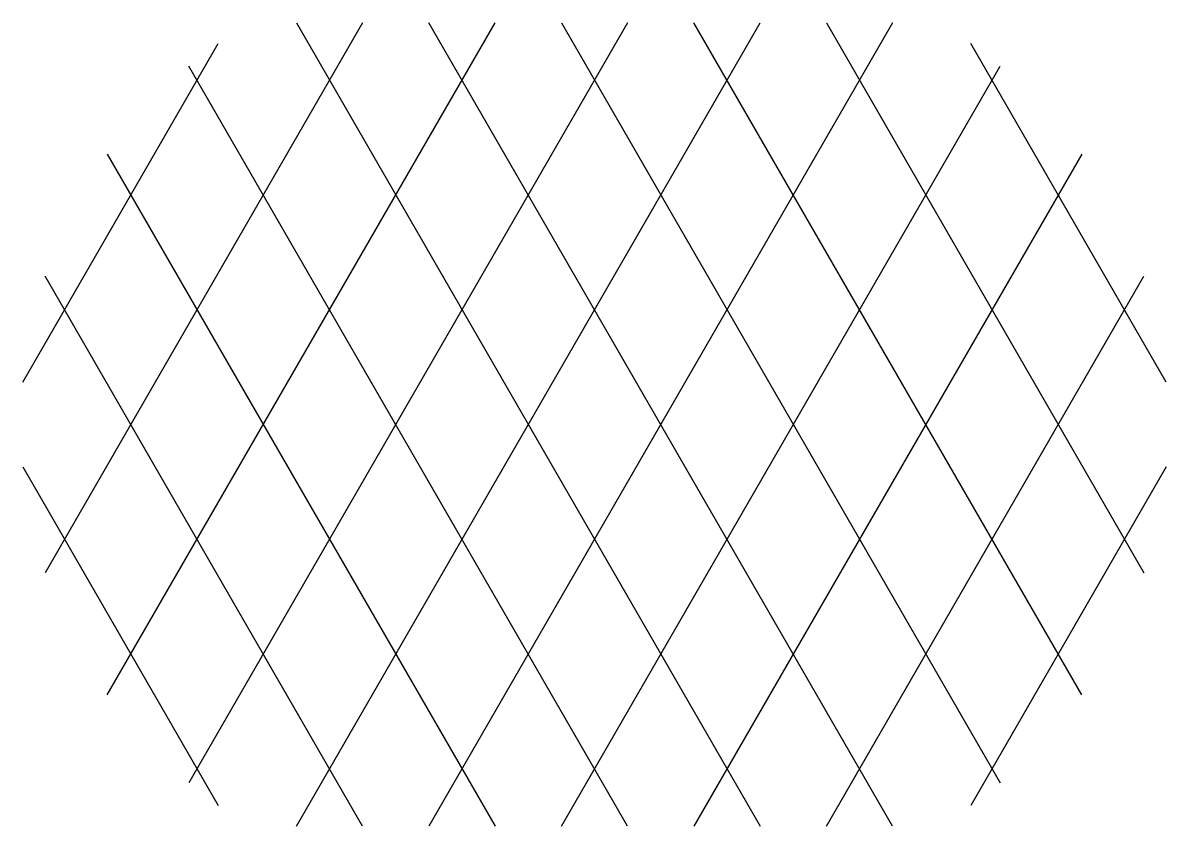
# Model space of a CAD drawing. Extents: x -4.98 to 4.98, y -3.5 to 3.5.
import ezdxf

# ---------------------------------------------------------------- set-up
doc = ezdxf.new("R2010")
doc.units = 0
doc.header["$MEASUREMENT"] = 0
doc.layers.get('0').update_dxf_attribs({"linetype": 'CONTINUOUS'})

msp = doc.modelspace()

# ---------------------------------------------------------------- linework, layer by layer
at = {"color": 0}
for p, q in [((-2.021, 3.5, 0.1), (-4.788, -1.294, 0.1)), ((-4.247, -2.356, 0.1), (-0.866, 3.5, 0.1)), ((0.289, 3.5, 0.1), (-3.535, -3.123, 0.1)), ((-2.598, -3.5, 0.1), (1.443, 3.5, 0.1)), ((-2.598, 3.5, 0.1), (1.443, -3.5, 0.1)), ((2.598, 3.5, 0.1), (-1.443, -3.5, 0.1)), ((2.598, -3.5, 0.1), (-1.443, 3.5, 0.1)), ((-0.289, 3.5, 0.1), (3.535, -3.123, 0.1)), ((4.247, -2.356, 0.1), (0.866, 3.5, 0.1)), ((2.021, 3.5, 0.1), (4.788, -1.294, 0.1)), ((-4.983, 0.369, 0.1), (-3.28, 3.319, 0.1)), ((4.983, 0.369, 0.1), (3.28, 3.319, 0.1)), ((0.289, -3.5, 0.1), (-3.535, 3.123, 0.1)), ((-0.289, -3.5, 0.1), (3.535, 3.123, 0.1)), ((-4.247, 2.356, 0.1), (-0.866, -3.5, 0.1)), ((4.247, 2.356, 0.1), (0.866, -3.5, 0.1)), ((-2.021, -3.5, 0.1), (-4.788, 1.294, 0.1)), ((2.021, -3.5, 0.1), (4.788, 1.294, 0.1)), ((-4.983, -0.369, 0.1), (-3.28, -3.319, 0.1)), ((4.983, -0.369, 0.1), (3.28, -3.319, 0.1))]:
    msp.add_line(p, q, dxfattribs=at)

doc.saveas('drawing.dxf')
